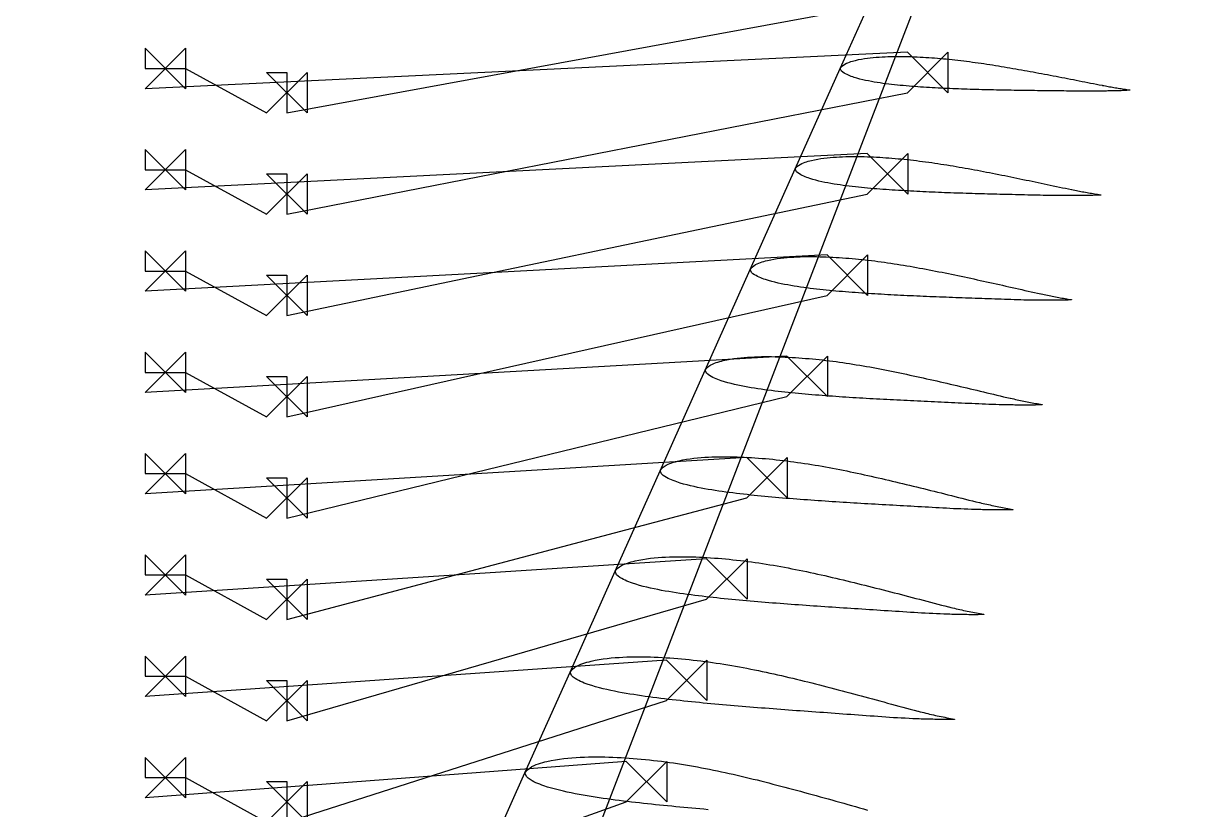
# Model space of a CAD drawing. Header units: inches. Extents: x -97 to 651, y -39 to 1512.
# Drawn here: x -10 to 571, y 736 to 1124 of the extents above; entities that cross this region are included whole.
import ezdxf

# ---------------------------------------------------------------- set-up
doc = ezdxf.new("R2010")
doc.units = ezdxf.units.IN
doc.header["$MEASUREMENT"] = 0

msp = doc.modelspace()

# ---------------------------------------------------------------- linework, layer by layer
for points in [[(571.098564, 1499.299482), (-10, -10)], [(327.956808, 736.171508), (325.962307, 736.347411), (323.968012, 736.52483), (321.973964, 736.704057), (319.980162, 736.885093), (317.986658, 737.068319), (315.99351, 737.254159), (314.000642, 737.44206), (312.00809, 737.632282), (310.015986, 737.825792), (308.024294, 738.022325), (306.033081, 738.222379), (304.042271, 738.4254), (302.051881, 738.631499), (300.061961, 738.841053), (298.072386, 739.053135), (296.083571, 739.270813), (294.095788, 739.496063), (292.108444, 739.724537), (290.121296, 739.954454), (288.135041, 740.190927), (286.149784, 740.434738), (284.165382, 740.684818), (282.18193, 740.941889), (280.19944, 741.20602), (278.217933, 741.477375), (276.237983, 741.760163), (274.259491, 742.053664), (272.282159, 742.355685), (270.306222, 742.667954), (268.331338, 742.987956), (266.358494, 743.32295), (264.38847, 743.678655), (262.420446, 744.049049), (260.454793, 744.436863), (258.492403, 744.84864), (256.532719, 745.280305), (254.576886, 745.740247), (252.625467, 746.232624), (250.679239, 746.763129), (248.741196, 747.353757), (246.810463, 747.998078), (245.846695, 748.331986), (244.885246, 748.682927), (243.927855, 749.063676), (242.976771, 749.490756), (242.031093, 749.957548), (241.091549, 750.469391), (240.158985, 751.032515), (239.237565, 751.677501), (238.337415, 752.478729), (237.581258, 754.337688), (237.581258, 754.337688), (259.825226, 804.085335), (260.984846, 805.552773), (262.056658, 806.34728), (263.112445, 807.018981), (264.148667, 807.540745), (265.1716, 807.960667), (266.187323, 808.325335), (267.196502, 808.639855), (268.202487, 808.929895), (269.207246, 809.21054), (270.209293, 809.470402), (272.20293, 809.909982), (274.186633, 810.273438), (276.161454, 810.568824), (278.130668, 810.821243), (280.094504, 811.032442), (282.052992, 811.202659), (284.007246, 811.340429), (285.957571, 811.448086), (287.904091, 811.526588), (289.84744, 811.580786), (291.787602, 811.610561), (293.724662, 811.616559), (295.659444, 811.605106), (297.592063, 811.577076), (299.522389, 811.531469), (301.450582, 811.469513), (303.376279, 811.388438), (305.299872, 811.291231), (307.221758, 811.180943), (309.141647, 811.055353), (311.059801, 810.916469), (312.976216, 810.764254), (314.890489, 810.595628), (316.803629, 810.418322), (318.71548, 810.231126), (320.624883, 810.025181), (322.532814, 809.807948), (324.439621, 809.582106), (326.344019, 809.337795), (328.246573, 809.079357), (330.148342, 808.814904), (332.04903, 808.542167), (333.948076, 808.256842), (335.845156, 807.956456), (337.741131, 807.647602), (339.636208, 807.331864), (341.529308, 807.00097), (343.421029, 806.659519), (345.31192, 806.311699), (347.201375, 805.952874), (349.089586, 805.584517), (350.976943, 805.209618), (352.863, 804.824754), (354.747841, 804.430569), (356.631742, 804.029179), (358.514633, 803.620058), (360.396416, 803.202436), (362.277368, 802.778453), (364.157611, 802.349028), (366.036906, 801.912342), (367.915355, 801.46918), (369.793235, 801.021648), (371.670371, 800.568419), (373.546882, 800.110398), (375.422904, 799.648627), (377.29838, 799.18268), (379.173396, 798.713202), (381.047922, 798.239965), (382.922043, 797.763627), (384.795742, 797.284062), (386.669112, 796.801967), (388.542101, 796.316959), (390.41479, 795.829645), (392.287204, 795.340229), (394.159345, 794.848718), (396.031209, 794.355084), (397.902841, 793.859675), (399.774247, 793.36253), (401.645374, 792.863251), (403.516282, 792.362286), (405.386964, 791.8596), (407.257428, 791.355232), (409.127701, 790.849405), (410.997789, 790.342165), (412.867695, 789.833525), (414.737364, 789.323074), (416.606748, 788.810436), (418.476564, 788.301106), (420.345973, 787.788659), (422.215162, 787.274528), (424.084578, 786.762133), (425.954655, 786.254801), (427.825831, 785.755898), (429.698533, 785.268689), (431.57316, 784.796225), (431.760694, 784.749532), (432.698335, 784.515811), (433.635999, 784.282263), (434.573791, 784.049704), (435.511819, 783.818947), (436.450186, 783.590793), (437.389, 783.366062), (438.328387, 783.145727), (439.268458, 782.930625), (440.209323, 782.721618), (441.15112, 782.519744), (442.093844, 782.324982), (443.036702, 782.131238), (443.979658, 781.938256), (444.922905, 781.747499), (445.86659, 781.560094), (446.810858, 781.377166), (447.755858, 781.199842), (448.701678, 781.028804), (449.648124, 780.862562), (449.628686, 780.713591), (448.658024, 780.694258), (447.688116, 780.680695), (446.718753, 780.671306), (445.749913, 780.665933), (444.781634, 780.664857), (443.813953, 780.668361), (442.846906, 780.676727), (441.880881, 780.69292), (440.915703, 780.715605), (439.950331, 780.736813), (438.984846, 780.757147), (438.019404, 780.777811), (437.054071, 780.79931), (436.088909, 780.822121), (435.123999, 780.846858), (434.1594, 780.873983), (433.19517, 780.903936), (432.231368, 780.937171), (431.268054, 780.974146), (431.075455, 780.98203), (429.150233, 781.066748), (427.22554, 781.155521), (425.301415, 781.248644), (423.37798, 781.347063), (421.455374, 781.451828), (419.533727, 781.563949), (417.613185, 781.68453), (415.693932, 781.814998), (413.77615, 781.956731), (411.858302, 782.097965), (409.940283, 782.237882), (408.022243, 782.377645), (406.104237, 782.517663), (404.186231, 782.657687), (402.268178, 782.797341), (400.350058, 782.93649), (398.431894, 783.0753), (396.51376, 783.214341), (394.595618, 783.353316), (392.677448, 783.492083), (390.759266, 783.630756), (388.841088, 783.769452), (386.922893, 783.908025), (385.004667, 784.046361), (383.086512, 784.18524), (381.168359, 784.324132), (379.250241, 784.463293), (377.33217, 784.602816), (375.414224, 784.743296), (373.496281, 784.883803), (371.578431, 785.025014), (369.66066, 785.166836), (367.742963, 785.309224), (365.82539, 785.452562), (363.907899, 785.596533), (361.990606, 785.742014), (360.073455, 785.888587), (358.156401, 786.035905), (356.239454, 786.184039), (354.32267, 786.333423), (352.406098, 786.484436), (350.489712, 786.63687), (348.573549, 786.791014), (346.657737, 786.947849), (344.742091, 787.105956), (342.826651, 787.265641), (340.911457, 787.427211), (338.99651, 787.590674), (337.081858, 787.756398), (335.167555, 787.924795), (333.253529, 788.095322), (331.339813, 788.268215), (329.426527, 788.444411), (327.513636, 788.623625), (325.601208, 788.806393), (323.689172, 788.992163), (321.777547, 789.181088), (319.86638, 789.373519), (317.955534, 789.568412), (316.045415, 789.768874), (314.136292, 789.976969), (312.227582, 790.188229), (310.31905, 790.400857), (308.411378, 790.620074), (306.504657, 790.846575), (304.598746, 791.079284), (302.69374, 791.318933), (300.789635, 791.565482), (298.886465, 791.819203), (296.984777, 792.08428), (295.084459, 792.359847), (293.185238, 792.643833), (291.28731, 792.937724), (289.390372, 793.2392), (287.495368, 793.555498), (285.602989, 793.891911), (283.712493, 794.242756), (281.824261, 794.610949), (279.939034, 795.002178), (278.056359, 795.412956), (276.177303, 795.851474), (274.302376, 796.321631), (272.432217, 796.828337), (270.569692, 797.393538), (268.713966, 798.010846), (267.787673, 798.331532), (266.863517, 798.668595), (265.943003, 799.033567), (265.028234, 799.442571), (264.118503, 799.890175), (263.214417, 800.38105), (262.316856, 800.921928), (261.429733, 801.542792), (260.56216, 802.31348), (259.825226, 804.085335), (259.825226, 804.085335), (282.064644, 853.797527), (283.166489, 855.206309), (284.187252, 855.961587), (285.193205, 856.597498), (286.18175, 857.093109), (287.15853, 857.493888), (288.128837, 857.842505), (289.093222, 858.143384), (290.054585, 858.419905), (291.014758, 858.686843), (291.972495, 858.934139), (293.87873, 859.354274), (295.776049, 859.702542), (297.665261, 859.985475), (299.549425, 860.227717), (301.428708, 860.43062), (303.303158, 860.594576), (305.173804, 860.72787), (307.040926, 860.832753), (308.904605, 860.909895), (310.765438, 860.964096), (312.623376, 860.99496), (314.47851, 861.003231), (316.331633, 860.995291), (318.182833, 860.971851), (320.031992, 860.931956), (321.879231, 860.876594), (323.724217, 860.803068), (325.567332, 860.714461), (327.408928, 860.61362), (329.248748, 860.498461), (331.087025, 860.370859), (332.923739, 860.230662), (334.758548, 860.075117), (336.592389, 859.911767), (338.425102, 859.739327), (340.255636, 859.549322), (342.084853, 859.348698), (343.913093, 859.140206), (345.73924, 858.914846), (347.563777, 858.676499), (349.387604, 858.432444), (351.210466, 858.180604), (353.031898, 857.917236), (354.85162, 857.640091), (356.670371, 857.355112), (358.488324, 857.063711), (360.304561, 856.758474), (362.119594, 856.443531), (363.933888, 856.122637), (365.746933, 855.791671), (367.558896, 855.45199), (369.370115, 855.106305), (371.180189, 854.751397), (372.989203, 854.387949), (374.797392, 854.017847), (376.604693, 853.640584), (378.411028, 853.255538), (380.21664, 852.864666), (382.021631, 852.468792), (383.825796, 852.066256), (385.629214, 851.657697), (387.43213, 851.245099), (389.234394, 850.827244), (391.036112, 850.404985), (392.837396, 849.979234), (394.6382, 849.549607), (396.438604, 849.116763), (398.238568, 848.680367), (400.038174, 848.241088), (401.83741, 847.798826), (403.636354, 847.354207), (405.434952, 846.90681), (407.233288, 846.457288), (409.031381, 846.005816), (410.829231, 845.552387), (412.626838, 845.096992), (414.42424, 844.639947), (416.221439, 844.181272), (418.018388, 843.720579), (419.815142, 843.258313), (421.611698, 842.794451), (423.408061, 842.329028), (425.20425, 841.862211), (427.000271, 841.394035), (428.796126, 840.924528), (430.591772, 840.453329), (432.387168, 839.980114), (434.182911, 839.509705), (435.978298, 839.03642), (437.773492, 838.561581), (439.568873, 838.088243), (441.364807, 837.619368), (443.161667, 837.15796), (444.959813, 836.706915), (446.759583, 836.268952), (446.939621, 836.22565), (447.839784, 836.008915), (448.739967, 835.792336), (449.640259, 835.576638), (450.54075, 835.362544), (451.441528, 835.150764), (452.342684, 834.942028), (453.244328, 834.737222), (454.146551, 834.537092), (455.049451, 834.342411), (455.953145, 834.154132), (456.857631, 833.972242), (457.762226, 833.79122), (458.666897, 833.610815), (459.571811, 833.43237), (460.477093, 833.256887), (461.382866, 833.085365), (462.289254, 832.918804), (463.196334, 832.757811), (464.103939, 832.601054), (464.085882, 832.455524), (463.15584, 832.431441), (462.226498, 832.412998), (461.297676, 832.398752), (460.369355, 832.388542), (459.441563, 832.382596), (458.514329, 832.381144), (457.587681, 832.384416), (456.661987, 832.395377), (455.737077, 832.412659), (454.811979, 832.428428), (453.886771, 832.443302), (452.961596, 832.458449), (452.036511, 832.474325), (451.11157, 832.491353), (450.186842, 832.510102), (449.262379, 832.530981), (448.338228, 832.55438), (447.414439, 832.580702), (446.491064, 832.610352), (446.306443, 832.616717), (444.460879, 832.685588), (442.61577, 832.758121), (440.771148, 832.834577), (438.927117, 832.915792), (437.083792, 833.002704), (435.241285, 833.096212), (433.39972, 833.197308), (431.55926, 833.307311), (429.720062, 833.427486), (427.880818, 833.547284), (426.041437, 833.665991), (424.202051, 833.784643), (422.362704, 833.903622), (420.52337, 834.022701), (418.684004, 834.141514), (416.844589, 834.259941), (415.005145, 834.378137), (413.165742, 834.496656), (411.326342, 834.615201), (409.486927, 834.73363), (407.647511, 834.852049), (405.80811, 834.970581), (403.968704, 835.089082), (402.129281, 835.207442), (400.289941, 835.32647), (398.450615, 835.445613), (396.611332, 835.565105), (394.772104, 835.685039), (392.933008, 835.806031), (391.093923, 835.92712), (389.254936, 836.048992), (387.416035, 836.17156), (385.577214, 836.294769), (383.73852, 836.419007), (381.899914, 836.543956), (380.061507, 836.670506), (378.223245, 836.798223), (376.385084, 836.926758), (374.547034, 837.056182), (372.709148, 837.186931), (370.871476, 837.319407), (369.033991, 837.453385), (367.196724, 837.589126), (365.359798, 837.72761), (363.523035, 837.867406), (361.686473, 838.008832), (359.850154, 838.152209), (358.014079, 838.29755), (356.178291, 838.445209), (354.34284, 838.595586), (352.507661, 838.748151), (350.67278, 838.903117), (348.838308, 839.061387), (347.00421, 839.222662), (345.170554, 839.38751), (343.337274, 839.555383), (341.504393, 839.726471), (339.671952, 839.9011), (337.839807, 840.078123), (336.008348, 840.260673), (334.17784, 840.450887), (332.347717, 840.644202), (330.517754, 840.83881), (328.68861, 841.040019), (326.860361, 841.248436), (325.032872, 841.462987), (323.206236, 841.684407), (321.380435, 841.912559), (319.555515, 842.14781), (317.73199, 842.394312), (315.909738, 842.651063), (314.088515, 842.916113), (312.268477, 843.19072), (310.449362, 843.472752), (308.632059, 843.769403), (306.817176, 844.085552), (305.004049, 844.415852), (303.193059, 844.763377), (301.384812, 845.13301), (299.578943, 845.521817), (297.776445, 845.93778), (295.977768, 846.384549), (294.18343, 846.866291), (292.396141, 847.404843), (290.615115, 847.993871), (289.726122, 848.300642), (288.83908, 848.623131), (287.955272, 848.971689), (287.076647, 849.362021), (286.202669, 849.789805), (285.333839, 850.259078), (284.471046, 850.777018), (283.617932, 851.372958), (282.782612, 852.112327), (282.064644, 853.797527), (282.064644, 853.797527), (304.300041, 903.476376), (305.343824, 904.827092), (306.313612, 905.544429), (307.269873, 906.145977), (308.210835, 906.616566), (309.141508, 906.999089), (310.066441, 907.332473), (310.986075, 907.620501), (311.902885, 907.884365), (312.818561, 908.138509), (313.732072, 908.374127), (315.551036, 908.776389), (317.36209, 909.110945), (319.165832, 909.382905), (320.965081, 909.616406), (322.759951, 909.812436), (324.550506, 909.97152), (326.337683, 910.10169), (328.121735, 910.205111), (329.902709, 910.282188), (331.681159, 910.337655), (333.457008, 910.370864), (335.230354, 910.382645), (337.001946, 910.379411), (338.771849, 910.361721), (340.539957, 910.328664), (342.306359, 910.281002), (344.070748, 910.216118), (345.833495, 910.137172), (347.594908, 910.046811), (349.35476, 909.943086), (351.113255, 909.827742), (352.870362, 909.700523), (354.625797, 909.558988), (356.380417, 909.410477), (358.134064, 909.253642), (359.885794, 909.080393), (361.636359, 908.897174), (363.386088, 908.706796), (365.134024, 908.501078), (366.880571, 908.283467), (368.626487, 908.060449), (370.37155, 907.830131), (372.115384, 907.5893), (373.857752, 907.335918), (375.599277, 907.075312), (377.340103, 906.808731), (379.07946, 906.529575), (380.817778, 906.241526), (382.555449, 905.947934), (384.292047, 905.645159), (386.027718, 905.334452), (387.762748, 905.018254), (389.496784, 904.693549), (391.229909, 904.361049), (392.962319, 904.022424), (394.693956, 903.677188), (396.424764, 903.324855), (398.154952, 902.967206), (399.884604, 902.604978), (401.613545, 902.236661), (403.341833, 901.86276), (405.069687, 901.485136), (406.796976, 901.102678), (408.523793, 900.716186), (410.250232, 900.326453), (411.976252, 899.933133), (413.701931, 899.536895), (415.427219, 899.137308), (417.152195, 898.735049), (418.876849, 898.330039), (420.601247, 897.922841), (422.325337, 897.512997), (424.049199, 897.101205), (425.77285, 896.687607), (427.496288, 896.272186), (429.219514, 895.854949), (430.942561, 895.436185), (432.66543, 895.015892), (434.388076, 894.593694), (436.110551, 894.170034), (437.832854, 893.744898), (439.554989, 893.318317), (441.276967, 892.890406), (442.998794, 892.461191), (444.720473, 892.030715), (446.441968, 891.598659), (448.163246, 891.164754), (449.884797, 890.733182), (451.606039, 890.298966), (453.327115, 889.86332), (455.048339, 889.428955), (456.77002, 888.998488), (458.492466, 888.574575), (460.215975, 888.159769), (461.94083, 887.756472), (462.113366, 887.716581), (462.976027, 887.516928), (463.838703, 887.317415), (464.701471, 887.11868), (465.564404, 886.921362), (466.427575, 886.726085), (467.291061, 886.533493), (468.154953, 886.344389), (469.019331, 886.159434), (469.884273, 885.979317), (470.749883, 885.804906), (471.616158, 885.636198), (472.482519, 885.468218), (473.348935, 885.300719), (474.215552, 885.134931), (475.082471, 884.971735), (475.949797, 884.812013), (476.817631, 884.656646), (477.686035, 884.506165), (478.554874, 884.359393), (478.538301, 884.217534), (477.648918, 884.188447), (476.760178, 884.164861), (475.871928, 884.14548), (474.984151, 884.130137), (474.096867, 884.119013), (473.210096, 884.11229), (472.323861, 884.110147), (471.438506, 884.115538), (470.553869, 884.127072), (469.669052, 884.137066), (468.784128, 884.146149), (467.89923, 884.155451), (467.014405, 884.16538), (466.129697, 884.176314), (465.245168, 884.188772), (464.360859, 884.203117), (463.47681, 884.219689), (462.593063, 884.238844), (461.709659, 884.260939), (461.533024, 884.265742), (459.767202, 884.318368), (458.001764, 884.374282), (456.236738, 884.433715), (454.472208, 884.497396), (452.708271, 884.566158), (450.945021, 884.640795), (449.182561, 884.722194), (447.421032, 884.811566), (445.660571, 884.910074), (443.900078, 885.008317), (442.139483, 885.105679), (440.378892, 885.203079), (438.618347, 885.30087), (436.857823, 885.398849), (435.09728, 885.496657), (433.336705, 885.594189), (431.576114, 885.691591), (429.815571, 885.789398), (428.05504, 885.887317), (426.294506, 885.985203), (424.53398, 886.083158), (422.773477, 886.181307), (421.01298, 886.279511), (419.252477, 886.377661), (417.492065, 886.476592), (415.731677, 886.575731), (413.971338, 886.675291), (412.21106, 886.775368), (410.450916, 886.876589), (408.69079, 886.977971), (406.930764, 887.080206), (405.170828, 887.183213), (403.410975, 887.286928), (401.65125, 887.391739), (399.891616, 887.497333), (398.132178, 887.604604), (396.372885, 887.713107), (394.613694, 887.822492), (392.854615, 887.932831), (391.095698, 888.04456), (389.336992, 888.158097), (387.57847, 888.273206), (385.820159, 888.390122), (384.062173, 888.509818), (382.304344, 888.630859), (380.54671, 888.753571), (378.78931, 888.878289), (377.032147, 889.005027), (375.27526, 889.134129), (373.518694, 889.265981), (371.762389, 889.400067), (370.006367, 889.536575), (368.25073, 889.67638), (366.495441, 889.819166), (364.74057, 889.965528), (362.986054, 890.114928), (361.231919, 890.267586), (359.478199, 890.423805), (357.724751, 890.582347), (355.971942, 890.746358), (354.220029, 890.918034), (352.468469, 891.092741), (350.717053, 891.268671), (348.966405, 891.451185), (347.216589, 891.640816), (345.467479, 891.836489), (343.719161, 892.038944), (341.971609, 892.247951), (340.224875, 892.463966), (338.47944, 892.691095), (336.735172, 892.928217), (334.991858, 893.1735), (333.249619, 893.427986), (331.508227, 893.689724), (329.768515, 893.965842), (328.031006, 894.260826), (326.295115, 894.569651), (324.561217, 894.895528), (322.829792, 895.242584), (321.100559, 895.608403), (319.374425, 896.000746), (317.651788, 896.423022), (315.933053, 896.878702), (314.220751, 897.389446), (312.514151, 897.948991), (311.662301, 898.241183), (310.812211, 898.548435), (309.964959, 898.879975), (309.122327, 899.251069), (308.283932, 899.658429), (307.450177, 900.105498), (306.621943, 900.599834), (305.802577, 901.170076), (304.999222, 901.877371), (304.300041, 903.476376), (304.300041, 903.476376), (326.532209, 953.126772), (327.517763, 954.4199), (328.436714, 955.100488), (329.34348, 955.669003), (330.23699, 956.115605), (331.121635, 956.480672), (332.001257, 956.79955), (332.876204, 957.075425), (333.748553, 957.327408), (334.619836, 957.569583), (335.489223, 957.794323), (337.221071, 958.180109), (338.946, 958.502256), (340.664421, 958.764551), (342.378899, 958.990578), (344.089503, 959.180984), (345.796305, 959.336419), (347.500149, 959.464648), (349.201261, 959.567752), (350.899659, 959.64589), (352.595848, 959.703718), (354.289734, 959.740361), (355.981415, 959.756726), (357.671588, 959.759225), (359.3603, 959.748279), (361.047455, 959.72302), (362.733114, 959.684002), (364.417001, 959.628688), (366.099467, 959.560298), (367.780777, 959.481287), (369.460735, 959.389835), (371.139517, 959.287564), (372.817084, 959.174121), (374.493203, 959.047361), (376.168648, 958.914409), (377.843269, 958.773867), (379.516226, 958.618026), (381.188167, 958.452847), (382.859404, 958.281185), (384.529131, 958.095641), (386.197679, 957.899248), (387.865671, 957.697745), (389.53292, 957.489414), (391.199132, 957.271538), (392.864107, 957.042282), (394.528359, 956.806387), (396.192009, 956.564948), (397.854422, 956.312136), (399.515953, 956.05121), (401.176924, 955.785133), (402.836989, 955.510723), (404.496272, 955.229127), (406.155012, 954.942531), (407.812902, 954.648116), (409.470021, 954.346616), (411.12653, 954.0395), (412.782377, 953.7263), (414.437524, 953.406659), (416.092146, 953.082189), (417.746313, 952.753542), (419.399879, 952.419356), (421.052883, 952.080007), (422.705515, 951.737239), (424.357666, 951.390043), (426.009416, 951.039168), (427.660841, 950.685293), (429.311906, 950.328109), (430.962684, 949.968292), (432.61312, 949.605324), (434.263287, 949.239886), (435.91318, 948.871923), (437.562852, 948.501933), (439.212251, 948.129428), (440.861457, 947.755143), (442.510481, 947.379193), (444.159321, 947.001548), (445.80798, 946.622233), (447.456485, 946.241507), (449.104834, 945.859351), (450.752989, 945.475403), (452.400996, 945.090098), (454.048855, 944.703432), (455.696569, 944.315433), (457.344146, 943.926168), (458.991587, 943.535655), (460.638898, 943.143949), (462.286049, 942.750773), (463.933017, 942.355905), (465.58019, 941.962931), (467.2271, 941.567534), (468.873867, 941.170826), (470.520751, 940.775193), (472.168001, 940.382925), (473.815871, 939.996354), (475.464602, 939.617704), (477.114423, 939.24908), (477.279447, 939.212604), (478.104548, 939.03005), (478.929663, 938.847621), (479.754853, 938.665874), (480.580177, 938.485367), (481.405695, 938.306642), (482.231468, 938.130265), (483.057575, 937.956958), (483.884079, 937.787301), (484.711046, 937.621904), (485.538562, 937.461557), (486.366628, 937.306263), (487.194758, 937.151565), (488.022927, 936.997223), (488.851257, 936.844356), (489.679831, 936.693735), (490.508732, 936.546128), (491.338045, 936.402304), (492.167819, 936.262725), (492.997942, 936.126358), (492.982942, 935.9884), (492.134266, 935.954139), (491.286172, 935.925232), (490.438535, 935.900519), (489.591334, 935.879832), (488.744587, 935.863307), (487.898306, 935.851079), (487.052508, 935.843284), (486.20751, 935.842851), (485.36316, 935.848375), (484.51864, 935.85234), (483.67402, 935.855382), (482.829419, 935.858594), (481.984875, 935.862338), (481.140425, 935.866946), (480.296121, 935.872894), (479.451997, 935.880499), (478.608086, 935.890055), (477.76442, 935.901874), (476.921034, 935.916265), (476.752393, 935.919479), (475.066422, 935.955627), (473.38077, 935.994708), (471.695459, 936.036926), (470.010557, 936.082908), (468.326144, 936.133388), (466.642295, 936.189061), (464.959098, 936.250714), (463.27667, 936.319457), (461.595129, 936.39635), (459.913571, 936.473085), (458.231938, 936.549133), (456.550319, 936.625303), (454.868748, 936.701923), (453.187206, 936.778807), (451.505656, 936.855611), (449.824086, 936.932241), (448.142512, 937.008831), (446.460991, 937.085902), (444.779489, 937.163161), (443.097993, 937.240466), (441.416512, 937.31791), (439.73506, 937.395622), (438.053623, 937.473466), (436.372188, 937.551337), (434.690849, 937.63009), (433.009542, 937.709134), (431.328288, 937.788664), (429.647097, 937.868776), (427.966039, 937.950109), (426.285004, 938.031659), (424.604069, 938.114125), (422.923225, 938.197427), (421.242464, 938.281495), (419.561829, 938.36672), (417.881286, 938.452788), (416.200932, 938.540595), (414.520717, 938.629691), (412.840605, 938.719724), (411.160603, 938.810766), (409.480757, 938.903251), (407.801116, 938.997613), (406.121651, 939.093605), (404.442387, 939.191436), (402.763427, 939.292071), (401.084617, 939.394075), (399.405991, 939.497782), (397.727589, 939.603537), (396.04941, 939.711358), (394.371492, 939.821572), (392.693876, 939.934557), (391.016506, 940.049809), (389.3394, 940.167494), (387.662651, 940.288455), (385.986222, 940.412364), (384.310181, 940.539841), (382.63447, 940.670352), (380.959116, 940.804149), (379.28415, 940.941514), (377.609429, 941.081125), (375.935294, 941.226133), (374.261989, 941.378778), (372.589006, 941.534377), (370.916148, 941.691129), (369.244002, 941.854427), (367.572618, 942.024729), (365.901879, 942.200967), (364.231865, 942.38388), (362.562544, 942.573157), (360.893972, 942.769332), (359.226591, 942.976452), (357.560267, 943.193293), (355.894812, 943.418136), (354.23032, 943.651824), (352.566596, 943.892578), (350.904405, 944.147438), (349.244195, 944.420512), (347.585454, 944.707093), (345.928542, 945.010502), (344.273831, 945.334157), (342.621113, 945.676128), (340.971204, 946.043944), (339.32445, 946.440777), (337.681159, 946.869453), (336.043658, 947.351382), (334.411276, 947.880396), (333.596446, 948.157423), (332.783182, 948.448848), (331.972372, 948.762841), (331.165626, 949.114205), (330.362689, 949.50061), (329.563876, 949.924945), (328.770044, 950.395086), (327.984225, 950.938923), (327.212617, 951.613457), (326.532209, 953.126772), (326.532209, 953.126772), (348.761996, 1002.75373), (349.689272, 1003.98963), (350.557587, 1004.634561), (351.415106, 1005.171277), (352.261336, 1005.594836), (353.100058, 1005.943149), (353.93446, 1006.248158), (354.764804, 1006.51249), (355.592798, 1006.753276), (356.41981, 1006.984216), (357.24519, 1007.198789), (358.8901, 1007.569318), (360.529058, 1007.880181), (362.162319, 1008.133946), (363.792176, 1008.353591), (365.418662, 1008.539451), (367.041853, 1008.692285), (368.662497, 1008.819584), (370.280792, 1008.923345), (371.896732, 1009.003499), (373.510773, 1009.064613), (375.122806, 1009.10561), (376.73293, 1009.127459), (378.34178, 1009.13655), (379.949386, 1009.133174), (381.555667, 1009.116504), (383.160657, 1009.086904), (384.764112, 1009.041921), (386.366358, 1008.984815), (387.967621, 1008.917854), (389.567732, 1008.839348), (391.16684, 1008.750796), (392.764903, 1008.65176), (394.361733, 1008.540372), (395.95802, 1008.423534), (397.553619, 1008.299807), (399.147799, 1008.161859), (400.74111, 1008.01519), (402.333837, 1007.86268), (403.925318, 1007.697674), (405.515816, 1007.522818), (407.105833, 1007.343142), (408.695215, 1007.157097), (410.283737, 1006.962429), (411.871234, 1006.757496), (413.458125, 1006.546484), (415.044505, 1006.330346), (416.629863, 1006.103975), (418.214487, 1005.870236), (419.798634, 1005.631724), (421.382031, 1005.38569), (422.964781, 1005.133178), (424.54708, 1004.876135), (426.128664, 1004.611931), (427.709609, 1004.341321), (429.290042, 1004.06558), (430.869919, 1003.784262), (432.449215, 1003.497127), (434.028076, 1003.205628), (435.606558, 1002.910337), (437.18454, 1002.610029), (438.762048, 1002.304964), (440.339243, 1001.996772), (441.916035, 1001.68454), (443.492494, 1001.368967), (445.068677, 1001.050626), (446.644557, 1000.729244), (448.220201, 1000.4055), (449.795549, 1000.078798), (451.370671, 999.749821), (452.945562, 999.418535), (454.520267, 999.085378), (456.094734, 998.749836), (457.669039, 998.412675), (459.243192, 998.073982), (460.817187, 997.733719), (462.39103, 997.391927), (463.964744, 997.048835), (465.538324, 996.704409), (467.111737, 996.3583), (468.685024, 996.010938), (470.258187, 995.662324), (471.831227, 995.312486), (473.404148, 994.961445), (474.976949, 994.609212), (476.549638, 994.255851), (478.122192, 993.901129), (479.694591, 993.544865), (481.267138, 993.190085), (482.839465, 992.833096), (484.411673, 992.47491), (485.983969, 992.117606), (487.55655, 991.763168), (489.12962, 991.413621), (490.703368, 991.070882), (492.277978, 990.736776), (492.435473, 990.703701), (493.222931, 990.538184), (494.0104, 990.372775), (494.797928, 990.207959), (495.585564, 990.044216), (496.373352, 989.882013), (497.161344, 989.721839), (497.949602, 989.564342), (498.738178, 989.410027), (499.527124, 989.259426), (500.316513, 989.113255), (501.106344, 988.971525), (501.896223, 988.830268), (502.686126, 988.689251), (503.476153, 988.54949), (504.266373, 988.411649), (505.05685, 988.27639), (505.847651, 988.144377), (506.638815, 988.016008), (507.430254, 987.890384), (507.416902, 987.756563), (506.608988, 987.717045), (505.801592, 987.682723), (504.994612, 987.652568), (504.188031, 987.626412), (503.381858, 987.604347), (502.576102, 987.586467), (501.770774, 987.572866), (500.966161, 987.566442), (500.162123, 987.565778), (499.357929, 987.563544), (498.553642, 987.560382), (497.749367, 987.557344), (496.945136, 987.554749), (496.140979, 987.552886), (495.336938, 987.552189), (494.53304, 987.552933), (493.729312, 987.555369), (492.925779, 987.559764), (492.122468, 987.566388), (491.961835, 987.568003), (490.355847, 987.587611), (488.75012, 987.609816), (487.144668, 987.634796), (485.539547, 987.663083), (483.93482, 987.695319), (482.330547, 987.732104), (480.726797, 987.774133), (479.123671, 987.822416), (477.521265, 987.877919), (475.918853, 987.933359), (474.31639, 987.988293), (472.713947, 988.043425), (471.111554, 988.099058), (469.509195, 988.155026), (467.906835, 988.210994), (466.304468, 988.266882), (464.702105, 988.322815), (463.099797, 988.379293), (461.497514, 988.43603), (459.895242, 988.492881), (458.292992, 988.549938), (456.690774, 988.607327), (455.088577, 988.664919), (453.486389, 988.722611), (451.884298, 988.781273), (450.282244, 988.840301), (448.680244, 988.899872), (447.078308, 988.960082), (445.4765, 989.021576), (443.874719, 989.083339), (442.273034, 989.14607), (440.671438, 989.209693), (439.069924, 989.274133), (437.46853, 989.339777), (435.867225, 989.406317), (434.266099, 989.474647), (432.665106, 989.544309), (431.064211, 989.614957), (429.463421, 989.686658), (427.86278, 989.759845), (426.262331, 989.834964), (424.662049, 989.911758), (423.061953, 989.990413), (421.462138, 990.071882), (419.862461, 990.154736), (418.262956, 990.239316), (416.663658, 990.325972), (415.06457, 990.414727), (413.465722, 990.505894), (411.867152, 990.599837), (410.268809, 990.696067), (408.670709, 990.794731), (407.072933, 990.896638), (405.475447, 991.00145), (403.878314, 991.109806), (402.281483, 991.221183), (400.68498, 991.335857), (399.088833, 991.454087), (397.492901, 991.574487), (395.8975, 991.700193), (394.302854, 991.833479), (392.708495, 991.969638), (391.114244, 992.106879), (389.52064, 992.250605), (387.927722, 992.401203), (386.335384, 992.557615), (384.743699, 992.720576), (383.152629, 992.889702), (381.562234, 993.065597), (379.972912, 993.252239), (378.384531, 993.448311), (376.79693, 993.652206), (375.210175, 993.864584), (373.624105, 994.083827), (372.039412, 994.316868), (370.456469, 994.567453), (368.874838, 994.831183), (367.294858, 995.111464), (365.716805, 995.411059), (364.14053, 995.728483), (362.566762, 996.071023), (360.995793, 996.441627), (359.427846, 996.842515), (357.865025, 997.294783), (356.306725, 997.792372), (355.528828, 998.053725), (354.752302, 998.328815), (353.977861, 998.624808), (353.206935, 998.956026), (352.439378, 999.321023), (351.675428, 999.722168), (350.915896, 1000.167593), (350.163485, 1000.684393), (349.42348, 1001.325546), (348.761996, 1002.75373), (348.761996, 1002.75373), (370.990205, 1052.360843), (371.859238, 1053.53979), (372.677157, 1054.150084), (373.48571, 1054.656165), (374.284853, 1055.057554), (375.077776, 1055.389752), (375.86706, 1055.681462), (376.652895, 1055.934791), (377.436651, 1056.165001), (378.219523, 1056.385376), (379.001018, 1056.590427), (380.559177, 1056.946792), (382.112323, 1057.247369), (383.660584, 1057.493611), (385.205967, 1057.70784), (386.748478, 1057.890106), (388.288193, 1058.041264), (389.825759, 1058.168522), (391.361349, 1058.273788), (392.894937, 1058.356791), (394.426926, 1058.421995), (395.957202, 1058.468141), (397.485857, 1058.496257), (399.01346, 1058.512676), (400.540028, 1058.517573), (402.06549, 1058.510162), (403.589863, 1058.490632), (405.112933, 1058.456619), (406.634997, 1058.411405), (408.156242, 1058.357077), (409.676526, 1058.292067), (411.195975, 1058.217761), (412.714542, 1058.133642), (414.232083, 1058.038105), (415.749196, 1057.937816), (417.26575, 1057.831303), (418.78112, 1057.711615), (420.295759, 1057.583805), (421.809929, 1057.450764), (423.323094, 1057.306543), (424.835458, 1057.15342), (426.347415, 1056.995765), (427.85884, 1056.832187), (429.369568, 1056.660862), (430.879469, 1056.480329), (432.388872, 1056.294256), (433.89785, 1056.103456), (435.406005, 1055.903508), (436.913562, 1055.6969), (438.420723, 1055.485886), (439.927277, 1055.268117), (441.433309, 1055.044545), (442.938974, 1054.816886), (444.444052, 1054.582698), (445.948612, 1054.342748), (447.452753, 1054.098133), (448.956436, 1053.848425), (450.459649, 1053.593493), (451.96251, 1053.334638), (453.465063, 1053.072357), (454.96721, 1052.805558), (456.468964, 1052.534391), (457.970462, 1052.260376), (459.47163, 1051.982692), (460.972527, 1051.701989), (462.473196, 1051.418743), (463.973614, 1051.132711), (465.473843, 1050.844573), (466.973823, 1050.553668), (468.473615, 1050.260675), (469.973218, 1049.965578), (471.472667, 1049.66876), (472.971913, 1049.369688), (474.471027, 1049.069148), (475.970015, 1048.767207), (477.468872, 1048.463815), (478.967604, 1048.159028), (480.466229, 1047.853048), (481.964743, 1047.545829), (483.463115, 1047.237033), (484.961383, 1046.927082), (486.459548, 1046.615987), (487.957613, 1046.30377), (489.455575, 1045.990413), (490.953434, 1045.67592), (492.451199, 1045.360366), (493.94885, 1045.043553), (495.446376, 1044.725343), (496.944001, 1044.408239), (498.441446, 1044.089128), (499.938793, 1043.768929), (501.436203, 1043.449434), (502.933829, 1043.132339), (504.431827, 1042.819382), (505.930343, 1042.512192), (507.429518, 1042.212332), (507.579462, 1042.182636), (508.329168, 1042.034032), (509.078884, 1041.885523), (509.828644, 1041.737521), (510.578488, 1041.590437), (511.328449, 1041.444666), (512.078566, 1041.300626), (512.828891, 1041.158895), (513.579461, 1041.019904), (514.33032, 1040.884118), (515.081525, 1040.752177), (515.833077, 1040.624103), (516.584661, 1040.496388), (517.336257, 1040.368807), (518.087948, 1040.242276), (518.839784, 1040.11736), (519.591816, 1039.994624), (520.344095, 1039.874633), (521.09665, 1039.757723), (521.849413, 1039.643122), (521.837778, 1039.513676), (521.070688, 1039.46888), (520.304049, 1039.429112), (519.537781, 1039.393468), (518.771869, 1039.361778), (518.006317, 1039.334097), (517.24113, 1039.31048), (516.476314, 1039.290982), (515.712124, 1039.278458), (514.948434, 1039.271491), (514.184602, 1039.262951), (513.420687, 1039.253482), (512.65678, 1039.244095), (511.892904, 1039.235067), (511.129084, 1039.22665), (510.365353, 1039.219236), (509.601734, 1039.213059), (508.838245, 1039.208331), (508.074907, 1039.205281), (507.31174, 1039.204134), (507.159129, 1039.204154), (505.633283, 1039.207281), (504.107641, 1039.212689), (502.582218, 1039.220531), (501.057054, 1039.231251), (499.532198, 1039.245404), (498.007696, 1039.2635), (496.483604, 1039.286148), (494.960004, 1039.314264), (493.436973, 1039.348722), (491.913945, 1039.383205), (490.390886, 1039.417348), (488.867851, 1039.451757), (487.344865, 1039.486711), (485.821914, 1039.522062), (484.298971, 1039.557486), (482.776027, 1039.592916), (481.253095, 1039.628466), (479.730217, 1039.664619), (478.207367, 1039.701092), (476.684534, 1039.737743), (475.161724, 1039.774656), (473.638949, 1039.81196), (472.116198, 1039.849529), (470.593462, 1039.887265), (469.07082, 1039.926046), (467.548217, 1039.965259), (466.025667, 1040.005063), (464.503178, 1040.045556), (462.98081, 1040.087384), (461.45847, 1040.129527), (459.936221, 1040.17268), (458.414057, 1040.216773), (456.891969, 1040.261723), (455.369993, 1040.307917), (453.848102, 1040.355048), (452.326375, 1040.404008), (450.80477, 1040.454334), (449.283258, 1040.505683), (447.761844, 1040.558122), (446.240566, 1040.612078), (444.719465, 1040.668008), (443.198518, 1040.725645), (441.677739, 1040.785155), (440.157213, 1040.847475), (438.636812, 1040.911188), (437.116567, 1040.976639), (435.59651, 1041.044182), (434.076644, 1041.113844), (432.556995, 1041.185923), (431.037595, 1041.260771), (429.518401, 1041.337915), (427.999424, 1041.417479), (426.480736, 1041.500242), (424.962303, 1041.585859), (423.444186, 1041.674982), (421.926338, 1041.767097), (420.408786, 1041.862505), (418.891551, 1041.961443), (417.374504, 1042.06247), (415.857924, 1042.168697), (414.342018, 1042.282416), (412.826362, 1042.39892), (411.310798, 1042.51644), (409.795808, 1042.640357), (408.281422, 1042.770995), (406.767547, 1042.907308), (405.254247, 1043.050027), (403.741483, 1043.198701), (402.229314, 1043.353996), (400.71809, 1043.519806), (399.207686, 1043.69474), (397.697967, 1043.877299), (396.188978, 1044.067971), (394.680586, 1044.265296), (393.173404, 1044.476074), (391.667737, 1044.703707), (390.163216, 1044.944094), (388.660154, 1045.200707), (387.158743, 1045.475695), (385.658888, 1045.767989), (384.16122, 1046.084623), (382.665986, 1046.428322), (381.173334, 1046.800753), (379.685126, 1047.222625), (378.200828, 1047.688007), (377.459807, 1047.933234), (376.71996, 1048.191532), (375.981847, 1048.469128), (375.246711, 1048.779839), (374.514495, 1049.123027), (373.785367, 1049.500578), (373.060076, 1049.920821), (372.340982, 1050.409998), (371.632496, 1051.017199), (370.990205, 1052.360843), (370.990205, 1052.360843), (393.217792, 1101.953999), (394.02876, 1103.076139), (394.796592, 1103.652702), (395.556513, 1104.129204), (396.308804, 1104.50919), (397.056083, 1104.825802), (397.800379, 1105.104677), (398.54182, 1105.347442), (399.281473, 1105.567591), (400.020353, 1105.777966), (400.758102, 1105.97404), (402.229722, 1106.317124), (403.69723, 1106.608209), (405.160661, 1106.847733), (406.621725, 1107.057309), (408.080405, 1107.236731), (409.536774, 1107.386937), (410.991381, 1107.514841), (412.444368, 1107.622261), (413.895699, 1107.708745), (415.345719, 1107.778642), (416.794316, 1107.830536), (418.241574, 1107.865499), (419.687988, 1107.889785), (421.133563, 1107.90346), (422.57824, 1107.90578), (424.022022, 1107.896777), (425.464729, 1107.874176), (426.906621, 1107.841263), (428.347848, 1107.799951), (429.788297, 1107.748793), (431.228069, 1107.689061), (432.667116, 1107.620175), (434.105332, 1107.540771), (435.543223, 1107.457267), (436.980673, 1107.368174), (438.417161, 1107.266917), (439.853053, 1107.15812), (441.288577, 1107.044669), (442.723315, 1106.921281), (444.157421, 1106.789895), (445.591191, 1106.654259), (447.024527, 1106.513132), (448.457316, 1106.36509), (449.889456, 1106.20884), (451.321198, 1106.047562), (452.752598, 1105.881946), (454.183355, 1105.708205), (455.613639, 1105.528478), (457.043602, 1105.344697), (458.473089, 1105.154891), (459.902167, 1104.959918), (461.330956, 1104.761282), (462.759276, 1104.556719), (464.187189, 1104.347005), (465.614768, 1104.133069), (467.041982, 1103.914505), (468.468826, 1103.691278), (469.895394, 1103.464546), (471.321718, 1103.234737), (472.747722, 1103.000881), (474.173411, 1102.763033), (475.598895, 1102.522602), (477.024117, 1102.278855), (478.449125, 1102.032397), (479.873949, 1101.783608), (481.298571, 1101.532282), (482.723047, 1101.27909), (484.147318, 1101.023317), (485.571439, 1100.765635), (486.995408, 1100.506047), (488.419253, 1100.244882), (489.84293, 1099.98159), (491.266503, 1099.716977), (492.689974, 1099.451086), (494.11334, 1099.18386), (495.536605, 1098.915367), (496.959785, 1098.645785), (498.382874, 1098.375053), (499.805846, 1098.10285), (501.228734, 1097.829586), (502.65154, 1097.55528), (504.074266, 1097.279951), (505.496906, 1097.003546), (506.91946, 1096.726061), (508.341936, 1096.447579), (509.76432, 1096.167937), (511.186605, 1095.887036), (512.60895, 1095.606895), (514.031151, 1095.32494), (515.453275, 1095.042001), (516.875441, 1094.759601), (518.297762, 1094.479169), (519.720356, 1094.202174), (521.143329, 1093.929978), (522.566785, 1093.663898), (522.70915, 1093.637537), (523.420968, 1093.505627), (524.132792, 1093.3738), (524.84465, 1093.2424), (525.556569, 1093.111773), (526.268575, 1092.982248), (526.980696, 1092.854176), (527.692972, 1092.728068), (528.405433, 1092.60429), (529.118109, 1092.483238), (529.831046, 1092.365488), (530.544246, 1092.251063), (531.257466, 1092.136894), (531.970689, 1092.022763), (532.68398, 1091.909491), (533.397377, 1091.797551), (534.110916, 1091.687416), (534.824635, 1091.579559), (535.538557, 1091.474261), (536.252629, 1091.370867), (536.24276, 1091.246039), (535.51656, 1091.196044), (534.790744, 1091.150901), (534.065249, 1091.109821), (533.340062, 1091.072634), (532.615184, 1091.039361), (531.890618, 1091.010021), (531.166364, 1090.984635), (530.442644, 1090.966005), (529.719347, 1090.952719), (528.995925, 1090.937865), (528.272431, 1090.922087), (527.54894, 1090.906351), (526.825471, 1090.890899), (526.102042, 1090.875943), (525.37868, 1090.861839), (524.655401, 1090.848782), (523.932218, 1090.836948), (523.209147, 1090.826526), (522.486203, 1090.817708), (522.341631, 1090.816154), (520.896102, 1090.803061), (519.45073, 1090.791953), (518.005525, 1090.782957), (516.560515, 1090.776438), (515.115739, 1090.772867), (513.67123, 1090.772674), (512.22703, 1090.776386), (510.783204, 1090.784827), (509.339813, 1090.798787), (507.896432, 1090.812851), (506.453035, 1090.826726), (505.009664, 1090.840928), (503.566339, 1090.85571), (502.123049, 1090.870944), (500.679771, 1090.886316), (499.236499, 1090.901771), (497.793242, 1090.917414), (496.350037, 1090.933709), (494.906861, 1090.950377), (493.463703, 1090.967279), (492.020571, 1090.984494), (490.577473, 1091.00215), (489.1344, 1091.020127), (487.691346, 1091.038329), (486.248378, 1091.057637), (484.80545, 1091.077436), (483.362572, 1091.097867), (481.919751, 1091.119027), (480.477039, 1091.141562), (479.034355, 1091.164451), (477.591753, 1091.188383), (476.149228, 1091.213292), (474.706775, 1091.239093), (473.264421, 1091.266164), (471.822145, 1091.294207), (470.380014, 1091.324103), (468.937994, 1091.355388), (467.496057, 1091.387726), (466.054208, 1091.42118), (464.612481, 1091.456173), (463.170912, 1091.493165), (461.72948, 1091.531886), (460.288196, 1091.57248), (458.847132, 1091.615866), (457.406179, 1091.660645), (455.965363, 1091.707163), (454.524713, 1091.755778), (453.084231, 1091.806518), (451.643939, 1091.859669), (450.203865, 1091.915566), (448.763971, 1091.973754), (447.324268, 1092.034341), (445.884813, 1092.098069), (444.445578, 1092.164589), (443.006617, 1092.234561), (441.567889, 1092.307487), (440.129419, 1092.383683), (438.691226, 1092.463368), (437.253191, 1092.545059), (435.815557, 1092.631826), (434.378507, 1092.725967), (432.941669, 1092.822801), (431.504906, 1092.920583), (430.06864, 1093.024652), (428.632892, 1093.135269), (427.197581, 1093.251407), (425.762763, 1093.373788), (424.328399, 1093.501905), (422.894544, 1093.636474), (421.461501, 1093.781295), (420.029153, 1093.934917), (418.597391, 1094.095946), (417.16624, 1094.264712), (415.735598, 1094.439904), (414.305989, 1094.628169), (412.877657, 1094.83258), (411.4503, 1095.049326), (410.024196, 1095.28192), (408.59947, 1095.531948), (407.176069, 1095.798721), (405.754526, 1096.089006), (404.335041, 1096.405317), (402.917705, 1096.748808), (401.50412, 1097.139737), (400.093827, 1097.572317), (399.389666, 1097.801056), (398.686485, 1098.0422), (397.984707, 1098.301094), (397.285383, 1098.591028), (396.588521, 1098.912096), (395.894235, 1099.265739), (395.203193, 1099.66042), (394.517399, 1100.121477), (393.840437, 1100.694237), (393.217792, 1101.953999), (393.217792, 1101.953999), (415.445729, 1151.54)], [(120, 680), (287.544169, 740), (307.544169, 760), (307.544169, 740), (287.544169, 760), (50, 742), (70, 762), (70, 742), (50, 762), (50, 752), (70, 752), (110, 730), (130, 750), (130, 730), (110, 750), (120, 750), (120, 730), (307.380447, 790), (327.380447, 810), (327.380447, 790), (307.380447, 810), (50, 792), (70, 812), (70, 792), (50, 812), (50, 802), (70, 802), (110, 780), (130, 800), (130, 780), (110, 800), (120, 800), (120, 780), (327.216725, 840), (347.216725, 860), (347.216725, 840), (327.216725, 860), (50, 842), (70, 862), (70, 842), (50, 862), (50, 852), (70, 852), (110, 830), (130, 850), (130, 830), (110, 850), (120, 850), (120, 830), (347.053003, 890), (367.053003, 910), (367.053003, 890), (347.053003, 910), (50, 892), (70, 912), (70, 892), (50, 912), (50, 902), (70, 902), (110, 880), (130, 900), (130, 880), (110, 900), (120, 900), (120, 880), (366.889281, 940), (386.889281, 960), (386.889281, 940), (366.889281, 960), (50, 942), (70, 962), (70, 942), (50, 962), (50, 952), (70, 952), (110, 930), (130, 950), (130, 930), (110, 950), (120, 950), (120, 930), (386.725559, 990), (406.725559, 1010), (406.725559, 990), (386.725559, 1010), (50, 992), (70, 1012), (70, 992), (50, 1012), (50, 1002), (70, 1002), (110, 980), (130, 1000), (130, 980), (110, 1000), (120, 1000), (120, 980), (406.561837, 1040), (426.561837, 1060), (426.561837, 1040), (406.561837, 1060), (50, 1042), (70, 1062), (70, 1042), (50, 1062), (50, 1052), (70, 1052), (110, 1030), (130, 1050), (130, 1030), (110, 1050), (120, 1050), (120, 1030), (426.398115, 1090), (446.398115, 1110), (446.398115, 1090), (426.398115, 1110), (50, 1092), (70, 1112), (70, 1092), (50, 1112), (50, 1102), (70, 1102), (110, 1080), (130, 1100), (130, 1080), (110, 1100), (120, 1100), (120, 1080), (446.234393, 1140)], [(215.332163, 704.550595), (237.581258, 754.337688), (238.798321, 755.864427), (239.921226, 756.699502), (241.026963, 757.408466), (242.110936, 757.957555), (243.180058, 758.397551), (244.241227, 758.779131), (245.295237, 759.10812), (246.345908, 759.412584), (247.395332, 759.707888), (248.441769, 759.981244), (250.522929, 760.44192), (252.593133, 760.822116), (254.6537, 761.131513), (256.708101, 761.395621), (258.756632, 761.61661), (260.799303, 761.794556), (262.837309, 761.938229), (264.870978, 762.050046), (266.900483, 762.131273), (268.92649, 762.186805), (270.949023, 762.21682), (272.968156, 762.221855), (274.984738, 762.208155), (276.998912, 762.176766), (279.010536, 762.126643), (281.019812, 762.059273), (283.026353, 761.971813), (285.03055, 761.867135), (287.032847, 761.748505), (289.032924, 761.613558), (291.031071, 761.464439), (293.027301, 761.301238), (295.021147, 761.120527), (297.013687, 760.930219), (299.004767, 760.729187), (300.993129, 760.508185), (302.97986, 760.27521), (304.965314, 760.032851), (306.948026, 759.77035), (308.928653, 759.492533), (310.908419, 759.208391), (312.886988, 758.915452), (314.863692, 758.608816), (316.838163, 758.28578), (318.811392, 757.953617), (320.783618, 757.614092), (322.753594, 757.258033), (324.722012, 756.890529), (326.689504, 756.516224), (328.655365, 756.129941), (330.619812, 755.733272), (332.583293, 755.329501), (334.545311, 754.914992), (336.505951, 754.49035), (338.465531, 754.057929), (340.423978, 753.617184), (342.381166, 753.167189), (344.337412, 752.710275), (346.292855, 752.247462), (348.247224, 751.776761), (350.200648, 751.299115), (352.15343, 750.816756), (354.105374, 750.328241), (356.056611, 749.834533), (358.007301, 749.336805), (359.95738, 748.83459), (361.906934, 748.328516), (363.855947, 747.818471), (365.804508, 747.3051), (367.752594, 746.788249), (369.700312, 746.268688), (371.647615, 745.746079), (373.594577, 745.220973), (375.541233, 744.693609), (377.487584, 744.164008), (379.433623, 743.63212), (381.379404, 743.098328), (383.324933, 742.562692), (385.270156, 742.024803), (387.215133, 741.48511), (389.159858, 740.943568), (391.104337, 740.400218), (393.048609, 739.855344), (394.992681, 739.309002), (396.936553, 738.761189), (398.880161, 738.211444), (400.823448, 737.659333), (402.767258, 737.111065), (404.710609, 736.559429), (406.653712, 736.005974)]]:
    msp.add_lwpolyline(points)

doc.saveas('drawing.dxf')
